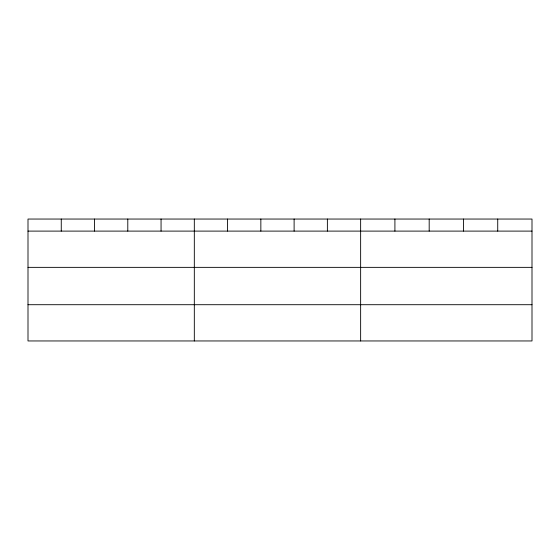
<?xml version="1.0" encoding="UTF-8"?>
<svg xmlns="http://www.w3.org/2000/svg" width="560" height="560" viewBox="0 0 560 560"><rect width="100%" height="100%" fill="white"/><g stroke="black" fill="none" stroke-linecap="round" stroke-linejoin="round"><path stroke-width="0.84" d="M532 267.358L532 219.044L28 219.044L28 340.956L532 340.956L532 267.358L28 267.358M28 231.105L532 231.105M28 304.71L532 304.71M497.728 219.044L497.728 231.105M463.456 219.044L463.456 231.105M429.184 219.044L429.184 231.105M394.912 219.044L394.912 231.105M360.64 219.044L360.64 340.956M327.376 219.044L327.376 231.105M294.112 219.044L294.112 231.105M260.848 219.044L260.848 231.105M227.584 219.044L227.584 231.105M194.32 219.044L194.32 340.956M161.056 219.044L161.056 231.105M127.792 219.044L127.792 231.105M94.528 219.044L94.528 231.105M61.264 219.044L61.264 231.105"/></g></svg>
